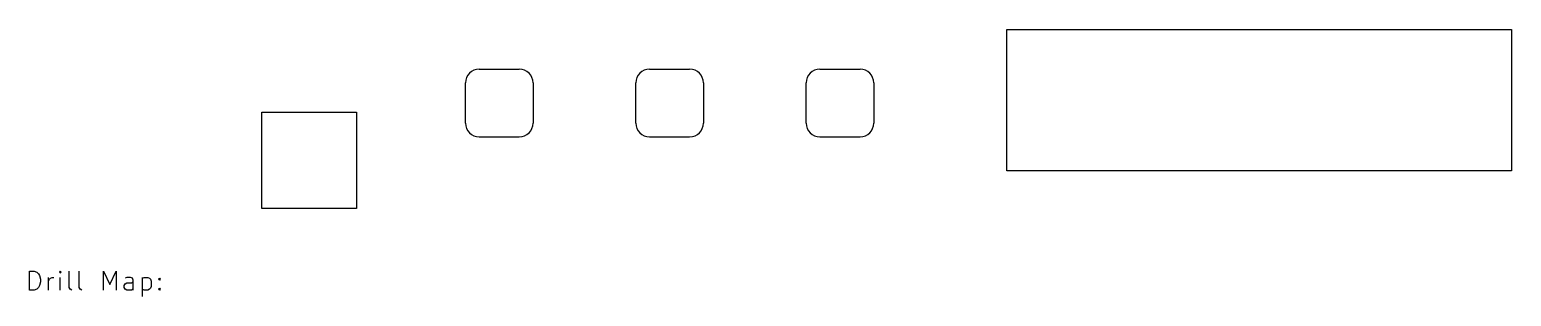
# Model space of a CAD drawing. Extents: x 19 to 176, y -117 to -89.
import ezdxf

# ---------------------------------------------------------------- set-up
doc = ezdxf.new("R2010")
doc.units = 0
doc.layers.add('BLACK', color=7, linetype='CONTINUOUS')

msp = doc.modelspace()

# ---------------------------------------------------------------- linework, layer by layer
at = {"layer": 'BLACK', "linetype": 'CONTINUOUS'}
for p, q in [((122.65, -88.9), (175.95, -88.9)), ((122.65, -103.8), (122.65, -88.9)), ((175.95, -88.9), (175.95, -103.8)), ((66.8787, -93.0787), (71.1213, -93.0787)), ((84.8787, -93.0787), (89.1213, -93.0787)), ((102.879, -93.0787), (107.121, -93.0787)), ((65.4287, -98.7713), (65.4287, -94.5287)), ((72.5713, -94.5287), (72.5713, -98.7713)), ((83.4287, -98.7713), (83.4287, -94.5287)), ((90.5713, -94.5287), (90.5713, -98.7713)), ((101.429, -98.7713), (101.429, -94.5287)), ((108.571, -94.5287), (108.571, -98.7713)), ((43.9, -97.6), (53.9, -97.6)), ((43.9, -107.8), (43.9, -97.6)), ((53.9, -97.6), (53.9, -107.8)), ((66.8787, -100.221), (71.1213, -100.221)), ((84.8787, -100.221), (89.1213, -100.221)), ((102.879, -100.221), (107.121, -100.221)), ((175.95, -103.8), (122.65, -103.8)), ((53.9, -107.8), (43.9, -107.8)), ((19.3762, -116.405), (19.3762, -114.405)), ((19.3762, -114.405), (19.8524, -114.405)), ((19.8524, -114.405), (20.1381, -114.5)), ((20.1381, -114.5), (20.3286, -114.69)), ((20.3286, -114.69), (20.4238, -114.881)), ((20.4238, -114.881), (20.519, -115.262)), ((20.519, -115.548), (20.4238, -115.929)), ((20.519, -115.262), (20.519, -115.548)), ((21.3762, -116.405), (21.3762, -115.071)), ((21.3762, -115.452), (21.4714, -115.262)), ((21.4714, -115.262), (21.5667, -115.167)), ((21.5667, -115.167), (21.7571, -115.071)), ((21.7571, -115.071), (21.9476, -115.071)), ((22.6143, -114.405), (22.519, -114.5)), ((22.519, -114.5), (22.6143, -114.595)), ((22.7095, -114.5), (22.6143, -114.405)), ((22.6143, -114.405), (22.6143, -114.595)), ((22.6143, -114.595), (22.7095, -114.5)), ((22.6143, -116.405), (22.6143, -115.071)), ((23.5667, -116.119), (23.5667, -114.405)), ((24.6143, -116.119), (24.6143, -114.405)), ((27.1857, -116.405), (27.1857, -114.405)), ((27.1857, -114.405), (27.8524, -115.833)), ((27.8524, -115.833), (28.519, -114.405)), ((28.519, -114.405), (28.519, -116.405)), ((29.3762, -115.929), (29.4714, -115.738)), ((29.6619, -115.071), (29.4714, -115.167)), ((29.4714, -115.738), (29.6619, -115.643)), ((30.0429, -115.071), (29.6619, -115.071)), ((29.6619, -115.643), (30.1381, -115.643)), ((30.2333, -115.167), (30.0429, -115.071)), ((30.1381, -115.643), (30.3286, -115.548)), ((30.3286, -115.357), (30.2333, -115.167)), ((30.3286, -116.405), (30.3286, -115.357)), ((31.281, -115.071), (31.281, -117.071)), ((31.281, -115.167), (31.4714, -115.071)), ((31.4714, -115.071), (31.8524, -115.071)), ((31.8524, -115.071), (32.0429, -115.167)), ((32.0429, -115.167), (32.1381, -115.262)), ((32.1381, -115.262), (32.2333, -115.452)), ((32.2333, -115.452), (32.2333, -116.024)), ((32.9952, -115.262), (33.0905, -115.167)), ((33.0905, -115.357), (32.9952, -115.262)), ((33.0905, -115.167), (33.1857, -115.262)), ((33.0905, -115.167), (33.0905, -115.357)), ((33.1857, -115.262), (33.0905, -115.357)), ((19.8524, -116.405), (19.3762, -116.405)), ((20.1381, -116.31), (19.8524, -116.405)), ((20.3286, -116.119), (20.1381, -116.31)), ((20.4238, -115.929), (20.3286, -116.119)), ((23.6619, -116.31), (23.5667, -116.119)), ((23.8524, -116.405), (23.6619, -116.31)), ((24.7095, -116.31), (24.6143, -116.119)), ((24.9, -116.405), (24.7095, -116.31)), ((29.3762, -116.119), (29.3762, -115.929)), ((29.4714, -116.31), (29.3762, -116.119)), ((29.6619, -116.405), (29.4714, -116.31)), ((30.1381, -116.405), (29.6619, -116.405)), ((30.3286, -116.31), (30.1381, -116.405)), ((31.4714, -116.405), (31.281, -116.31)), ((31.8524, -116.405), (31.4714, -116.405)), ((32.0429, -116.31), (31.8524, -116.405)), ((32.1381, -116.214), (32.0429, -116.31)), ((32.2333, -116.024), (32.1381, -116.214)), ((32.9952, -116.31), (33.0905, -116.214)), ((33.0905, -116.405), (32.9952, -116.31)), ((33.0905, -116.214), (33.1857, -116.31)), ((33.0905, -116.214), (33.0905, -116.405)), ((33.1857, -116.31), (33.0905, -116.405))]:
    msp.add_line(p, q, dxfattribs=at)
at = {"layer": 'BLACK'}
for centre, start, end in [((66.8787, -94.5287), 90, 180), ((71.1213, -94.5287), 0, 90), ((84.8787, -94.5287), 90, 180), ((89.1213, -94.5287), 0, 90), ((102.879, -94.5287), 90, 180), ((107.121, -94.5287), 0, 90), ((66.8787, -98.7713), -179.999, -90), ((71.1213, -98.7713), -90, -0.00079), ((84.8787, -98.7713), -179.999, -90), ((89.1213, -98.7713), -90, -0.00079), ((102.879, -98.7713), -179.999, -90), ((107.121, -98.7713), -90, -0.00079)]:
    msp.add_arc(centre, 1.45, start, end, dxfattribs=at)

doc.saveas('drawing.dxf')
